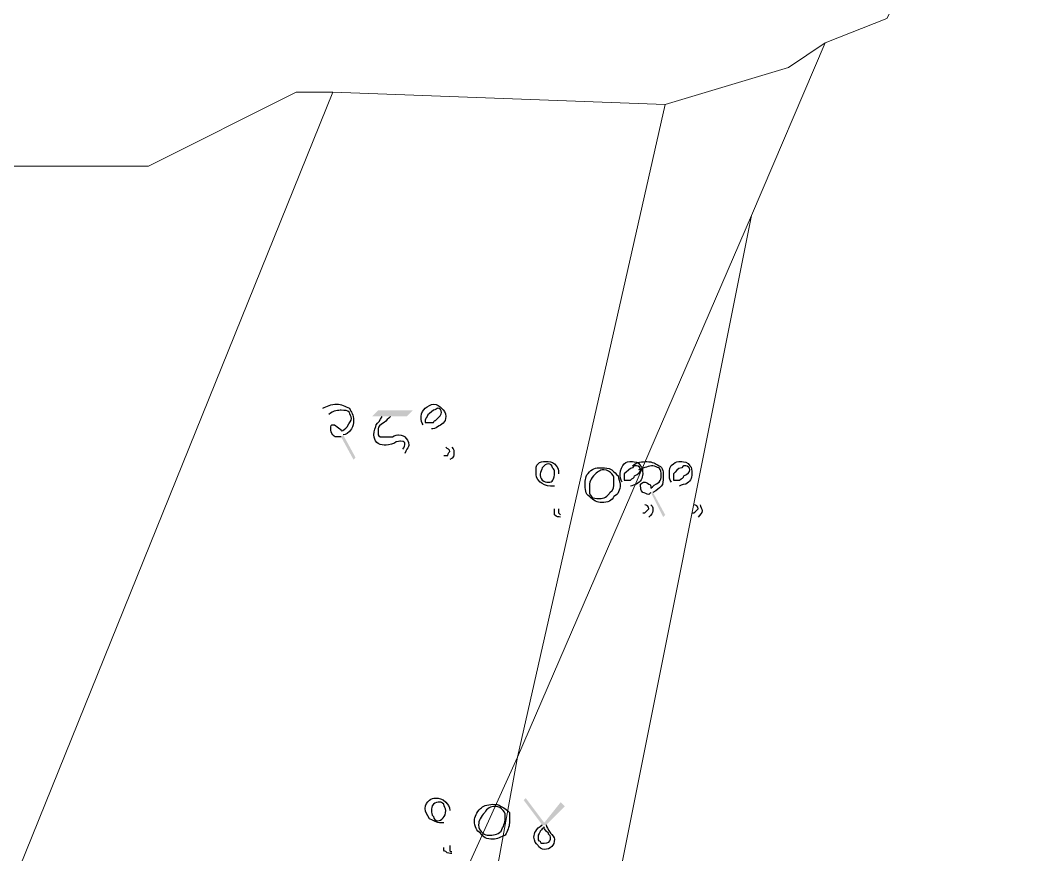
# Model space of a CAD drawing. Header units: inches. Extents: x -9985691 to 3643, y -3270716 to 4788.
# Drawn here: x -4982786.4 to -4982372.3, y -3260105.1 to -3259766.3 of the extents above; entities that cross this region are included whole.
import ezdxf

# ---------------------------------------------------------------- set-up
doc = ezdxf.new("R2010")
doc.units = ezdxf.units.IN
doc.header["$LTSCALE"] = 2
doc.header["$MEASUREMENT"] = 0
doc.layers.add('PDF_Geometry', color=7, linetype='CONTINUOUS')
doc.layers.add('PDF_Solid Fills', color=7, linetype='CONTINUOUS')

msp = doc.modelspace()

# ---------------------------------------------------------------- hatches: boundary and pattern name
at = {"layer": 'PDF_Solid Fills', "transparency": 33554559}
h = msp.add_hatch(color=256, dxfattribs=at)
h.paths.add_polyline_path([(-4982661.1, -3259926.31), (-4982663.6, -3259923.81)], flags=0)
h.paths.add_polyline_path([(-4982655.27, -3259934.65), (-4982650.27, -3259943.81), (-4982651.1, -3259944.65), (-4982656.1, -3259935.48)], flags=0)
h.paths.add_polyline_path([(-4982639.43, -3259927.15), (-4982643.6, -3259927.15), (-4982641.1, -3259924.65), (-4982626.93, -3259924.65), (-4982629.43, -3259927.15), (-4982636.1, -3259927.15)], flags=0)
h.paths.add_polyline_path([(-4982630.27, -3259942.15), (-4982631.1, -3259940.48)], flags=0)
h.paths.add_polyline_path([(-4982619.43, -3259932.15), (-4982611.1, -3259939.65)], flags=0)
h.paths.add_polyline_path([(-4982611.93, -3259944.65), (-4982614.43, -3259942.98)], flags=0)
h.paths.add_polyline_path([(-4982613.6, -3259939.65), (-4982622.77, -3259930.48)], flags=0)
h = msp.add_hatch(color=256, dxfattribs=at)
h.paths.add_polyline_path([(-4982661.1, -3259926.31), (-4982663.6, -3259923.81)], flags=0)
h.paths.add_polyline_path([(-4982655.27, -3259934.65), (-4982650.27, -3259943.81), (-4982651.1, -3259944.65), (-4982656.1, -3259935.48)], flags=0)
h.paths.add_polyline_path([(-4982639.43, -3259927.15), (-4982643.6, -3259927.15), (-4982641.1, -3259924.65), (-4982626.93, -3259924.65), (-4982629.43, -3259927.15), (-4982636.1, -3259927.15)], flags=0)
h.paths.add_polyline_path([(-4982630.27, -3259942.15), (-4982631.1, -3259940.48)], flags=0)
h.paths.add_polyline_path([(-4982619.43, -3259932.15), (-4982611.1, -3259939.65)], flags=0)
h.paths.add_polyline_path([(-4982611.93, -3259944.65), (-4982614.43, -3259942.98)], flags=0)
h.paths.add_polyline_path([(-4982613.6, -3259939.65), (-4982622.77, -3259930.48)], flags=0)
h = msp.add_hatch(color=256, dxfattribs=at)
h.paths.add_polyline_path([(-4982567.76, -3259950.48), (-4982567.76, -3259964.65)], flags=0)
h.paths.add_polyline_path([(-4982566.93, -3259967.15), (-4982566.93, -3259967.98)], flags=0)
h.paths.add_polyline_path([(-4982535.26, -3259948.82), (-4982537.76, -3259947.15)], flags=0)
h.paths.add_polyline_path([(-4982529.43, -3259957.98), (-4982524.43, -3259967.15), (-4982525.26, -3259967.98), (-4982530.26, -3259957.98)], flags=0)
h = msp.add_hatch(color=256, dxfattribs=at)
h.paths.add_polyline_path([(-4982567.76, -3259950.48), (-4982567.76, -3259964.65)], flags=0)
h.paths.add_polyline_path([(-4982566.93, -3259967.15), (-4982566.93, -3259967.98)], flags=0)
h.paths.add_polyline_path([(-4982535.26, -3259948.82), (-4982537.76, -3259947.15)], flags=0)
h.paths.add_polyline_path([(-4982529.43, -3259957.98), (-4982524.43, -3259967.15), (-4982525.26, -3259967.98), (-4982530.26, -3259957.98)], flags=0)
h = msp.add_hatch(color=256, dxfattribs=at)
h.paths.add_polyline_path([(-4982611.93, -3260087.15), (-4982611.93, -3260101.32)], flags=0)
h.paths.add_polyline_path([(-4982611.1, -3260103.82), (-4982611.1, -3260104.65)], flags=0)
h.paths.add_polyline_path([(-4982574.43, -3260092.98), (-4982581.93, -3260082.98), (-4982581.1, -3260082.15), (-4982573.6, -3260092.15), (-4982566.93, -3260083.82), (-4982565.26, -3260085.48), (-4982572.76, -3260092.98)], flags=0)
h = msp.add_hatch(color=256, dxfattribs=at)
h.paths.add_polyline_path([(-4982611.93, -3260087.15), (-4982611.93, -3260101.32)], flags=0)
h.paths.add_polyline_path([(-4982611.1, -3260103.82), (-4982611.1, -3260104.65)], flags=0)
h.paths.add_polyline_path([(-4982574.43, -3260092.98), (-4982581.93, -3260082.98), (-4982581.1, -3260082.15), (-4982573.6, -3260092.15), (-4982566.93, -3260083.82), (-4982565.26, -3260085.48), (-4982572.76, -3260092.98)], flags=0)

# ---------------------------------------------------------------- linework, layer by layer
at = {"layer": 'PDF_Geometry', "lineweight": 9}
msp.add_lwpolyline([(-4982434.43, -3259765.48), (-4982459.43, -3259775.48), (-4982474.43, -3259785.48), (-4982524.43, -3259800.48), (-4982659.43, -3259795.48), (-4982674.43, -3259795.48), (-4982734.43, -3259825.48), (-4982824.43, -3259825.48), (-4982909.43, -3259860.48), (-4983004.43, -3259885.48), (-4983229.43, -3259850.48), (-4983229.43, -3259845.48), (-4983339.43, -3259805.48), (-4983354.43, -3259780.48), (-4983474.43, -3259695.48)], dxfattribs=at)
msp.add_lwpolyline([(-4982434.43, -3259765.48), (-4982459.43, -3259775.48), (-4982474.43, -3259785.48), (-4982524.43, -3259800.48), (-4982659.43, -3259795.48), (-4982674.43, -3259795.48), (-4982734.43, -3259825.48), (-4982824.43, -3259825.48), (-4982909.43, -3259860.48), (-4983004.43, -3259885.48), (-4983229.43, -3259850.48), (-4983229.43, -3259845.48), (-4983339.43, -3259805.48), (-4983354.43, -3259780.48), (-4983474.43, -3259695.48)], dxfattribs=at)
for points in [[(-4981989.43, -3260090.48), (-4982254.43, -3260105.48), (-4982544.43, -3260120.48), (-4982489.43, -3259845.48), (-4982459.43, -3259775.48), (-4982434.43, -3259765.48), (-4982429.43, -3259755.48), (-4982034.43, -3259735.48)], [(-4981989.43, -3260090.48), (-4982254.43, -3260105.48), (-4982544.43, -3260120.48), (-4982489.43, -3259845.48), (-4982459.43, -3259775.48), (-4982434.43, -3259765.48), (-4982429.43, -3259755.48), (-4982034.43, -3259735.48)], [(-4981989.43, -3260090.48), (-4982254.43, -3260105.48), (-4982544.43, -3260120.48), (-4982489.43, -3259845.48), (-4982459.43, -3259775.48), (-4982434.43, -3259765.48), (-4982429.43, -3259755.48), (-4982034.43, -3259735.48)], [(-4981989.43, -3260090.48), (-4982254.43, -3260105.48), (-4982544.43, -3260120.48), (-4982489.43, -3259845.48), (-4982459.43, -3259775.48), (-4982434.43, -3259765.48), (-4982429.43, -3259755.48), (-4982034.43, -3259735.48)], [(-4982489.43, -3259845.48), (-4982584.43, -3260065.48), (-4982524.43, -3259800.48), (-4982474.43, -3259785.48), (-4982459.43, -3259775.48)], [(-4982489.43, -3259845.48), (-4982584.43, -3260065.48), (-4982524.43, -3259800.48), (-4982474.43, -3259785.48), (-4982459.43, -3259775.48)], [(-4982489.43, -3259845.48), (-4982584.43, -3260065.48), (-4982524.43, -3259800.48), (-4982474.43, -3259785.48), (-4982459.43, -3259775.48)], [(-4982489.43, -3259845.48), (-4982584.43, -3260065.48), (-4982524.43, -3259800.48), (-4982474.43, -3259785.48), (-4982459.43, -3259775.48)], [(-4982659.43, -3259795.48), (-4982829.43, -3260215.48), (-4982884.43, -3260235.48), (-4983054.43, -3260300.48), (-4983059.43, -3260300.48), (-4983544.43, -3260195.48), (-4983529.43, -3260170.48), (-4983374.43, -3259915.48), (-4983339.43, -3259805.48), (-4983229.43, -3259845.48), (-4983229.43, -3259850.48), (-4983004.43, -3259885.48), (-4982909.43, -3259860.48), (-4982824.43, -3259825.48), (-4982734.43, -3259825.48), (-4982674.43, -3259795.48)], [(-4982659.43, -3259795.48), (-4982829.43, -3260215.48), (-4982884.43, -3260235.48), (-4983054.43, -3260300.48), (-4983059.43, -3260300.48), (-4983544.43, -3260195.48), (-4983529.43, -3260170.48), (-4983374.43, -3259915.48), (-4983339.43, -3259805.48), (-4983229.43, -3259845.48), (-4983229.43, -3259850.48), (-4983004.43, -3259885.48), (-4982909.43, -3259860.48), (-4982824.43, -3259825.48), (-4982734.43, -3259825.48), (-4982674.43, -3259795.48)], [(-4982659.43, -3259795.48), (-4982829.43, -3260215.48), (-4982884.43, -3260235.48), (-4983054.43, -3260300.48), (-4983059.43, -3260300.48), (-4983544.43, -3260195.48), (-4983529.43, -3260170.48), (-4983374.43, -3259915.48), (-4983339.43, -3259805.48), (-4983229.43, -3259845.48), (-4983229.43, -3259850.48), (-4983004.43, -3259885.48), (-4982909.43, -3259860.48), (-4982824.43, -3259825.48), (-4982734.43, -3259825.48), (-4982674.43, -3259795.48)], [(-4982659.43, -3259795.48), (-4982829.43, -3260215.48), (-4982884.43, -3260235.48), (-4983054.43, -3260300.48), (-4983059.43, -3260300.48), (-4983544.43, -3260195.48), (-4983529.43, -3260170.48), (-4983374.43, -3259915.48), (-4983339.43, -3259805.48), (-4983229.43, -3259845.48), (-4983229.43, -3259850.48), (-4983004.43, -3259885.48), (-4982909.43, -3259860.48), (-4982824.43, -3259825.48), (-4982734.43, -3259825.48), (-4982674.43, -3259795.48)], [(-4982524.43, -3259800.48), (-4982584.43, -3260065.48), (-4982609.43, -3260120.48), (-4982629.43, -3260170.48), (-4982819.43, -3260210.48), (-4982829.43, -3260215.48), (-4982659.43, -3259795.48)], [(-4982524.43, -3259800.48), (-4982584.43, -3260065.48), (-4982609.43, -3260120.48), (-4982629.43, -3260170.48), (-4982819.43, -3260210.48), (-4982829.43, -3260215.48), (-4982659.43, -3259795.48)], [(-4982524.43, -3259800.48), (-4982584.43, -3260065.48), (-4982609.43, -3260120.48), (-4982629.43, -3260170.48), (-4982819.43, -3260210.48), (-4982829.43, -3260215.48), (-4982659.43, -3259795.48)], [(-4982524.43, -3259800.48), (-4982584.43, -3260065.48), (-4982609.43, -3260120.48), (-4982629.43, -3260170.48), (-4982819.43, -3260210.48), (-4982829.43, -3260215.48), (-4982659.43, -3259795.48)], [(-4982544.43, -3260120.48), (-4982594.43, -3260120.48), (-4982584.43, -3260065.48), (-4982489.43, -3259845.48)], [(-4982544.43, -3260120.48), (-4982594.43, -3260120.48), (-4982584.43, -3260065.48), (-4982489.43, -3259845.48)], [(-4982544.43, -3260120.48), (-4982594.43, -3260120.48), (-4982584.43, -3260065.48), (-4982489.43, -3259845.48)], [(-4982544.43, -3260120.48), (-4982594.43, -3260120.48), (-4982584.43, -3260065.48), (-4982489.43, -3259845.48)], [(-4982594.43, -3260120.48), (-4982609.43, -3260120.48), (-4982584.43, -3260065.48)], [(-4982594.43, -3260120.48), (-4982609.43, -3260120.48), (-4982584.43, -3260065.48)], [(-4982594.43, -3260120.48), (-4982609.43, -3260120.48), (-4982584.43, -3260065.48)], [(-4982594.43, -3260120.48), (-4982609.43, -3260120.48), (-4982584.43, -3260065.48)]]:
    msp.add_lwpolyline(points, close=True, dxfattribs=at)
at = {"layer": 'PDF_Geometry', "lineweight": 25}
for points in [[(-4982663.6, -3259923.81), (-4982661.93, -3259922.98), (-4982660.27, -3259922.15), (-4982657.77, -3259922.15)], [(-4982663.6, -3259923.81), (-4982661.93, -3259922.98), (-4982660.27, -3259922.15), (-4982657.77, -3259922.15)], [(-4982657.77, -3259922.15), (-4982656.1, -3259922.15), (-4982654.43, -3259922.98), (-4982652.77, -3259923.81)], [(-4982657.77, -3259922.15), (-4982656.1, -3259922.15), (-4982654.43, -3259922.98), (-4982652.77, -3259923.81)], [(-4982621.93, -3259923.81), (-4982621.1, -3259922.98), (-4982619.43, -3259922.15), (-4982618.6, -3259922.15)], [(-4982621.93, -3259923.81), (-4982621.1, -3259922.98), (-4982619.43, -3259922.15), (-4982618.6, -3259922.15)], [(-4982618.6, -3259922.15), (-4982616.93, -3259922.15), (-4982616.1, -3259922.98), (-4982615.27, -3259923.81)], [(-4982618.6, -3259922.15), (-4982616.93, -3259922.15), (-4982616.1, -3259922.98), (-4982615.27, -3259923.81)], [(-4982656.1, -3259924.65), (-4982656.93, -3259924.65), (-4982659.43, -3259924.65), (-4982661.1, -3259926.31)], [(-4982656.1, -3259924.65), (-4982656.93, -3259924.65), (-4982659.43, -3259924.65), (-4982661.1, -3259926.31)], [(-4982652.77, -3259925.48), (-4982653.6, -3259924.65), (-4982654.43, -3259924.65), (-4982656.1, -3259924.65)], [(-4982652.77, -3259925.48), (-4982653.6, -3259924.65), (-4982654.43, -3259924.65), (-4982656.1, -3259924.65)], [(-4982652.77, -3259923.81), (-4982651.93, -3259925.48), (-4982651.1, -3259926.31), (-4982651.1, -3259928.81)], [(-4982652.77, -3259923.81), (-4982651.93, -3259925.48), (-4982651.1, -3259926.31), (-4982651.1, -3259928.81)], [(-4982651.93, -3259927.98), (-4982651.93, -3259927.15), (-4982652.77, -3259926.31), (-4982652.77, -3259925.48)], [(-4982651.93, -3259927.98), (-4982651.93, -3259927.15), (-4982652.77, -3259926.31), (-4982652.77, -3259925.48)], [(-4982623.6, -3259927.15), (-4982623.6, -3259925.48), (-4982622.77, -3259924.65), (-4982621.93, -3259923.81)], [(-4982623.6, -3259927.15), (-4982623.6, -3259925.48), (-4982622.77, -3259924.65), (-4982621.93, -3259923.81)], [(-4982618.6, -3259924.65), (-4982619.43, -3259925.48), (-4982621.1, -3259926.31), (-4982621.1, -3259927.15)], [(-4982618.6, -3259924.65), (-4982619.43, -3259925.48), (-4982621.1, -3259926.31), (-4982621.1, -3259927.15)], [(-4982616.93, -3259923.81), (-4982616.93, -3259923.81), (-4982617.77, -3259924.65), (-4982618.6, -3259924.65)], [(-4982616.93, -3259923.81), (-4982616.93, -3259923.81), (-4982617.77, -3259924.65), (-4982618.6, -3259924.65)], [(-4982617.77, -3259928.81), (-4982616.1, -3259927.15), (-4982615.27, -3259926.31), (-4982615.27, -3259925.48)], [(-4982617.77, -3259928.81), (-4982616.1, -3259927.15), (-4982615.27, -3259926.31), (-4982615.27, -3259925.48)], [(-4982615.27, -3259925.48), (-4982615.27, -3259924.65), (-4982616.1, -3259923.81), (-4982616.93, -3259923.81)], [(-4982615.27, -3259925.48), (-4982615.27, -3259924.65), (-4982616.1, -3259923.81), (-4982616.93, -3259923.81)], [(-4982615.27, -3259923.81), (-4982614.43, -3259924.65), (-4982613.6, -3259925.48), (-4982613.6, -3259927.15)], [(-4982615.27, -3259923.81), (-4982614.43, -3259924.65), (-4982613.6, -3259925.48), (-4982613.6, -3259927.15)], [(-4982660.27, -3259931.31), (-4982660.27, -3259930.48), (-4982659.43, -3259930.48), (-4982659.43, -3259930.48)], [(-4982660.27, -3259931.31), (-4982660.27, -3259930.48), (-4982659.43, -3259930.48), (-4982659.43, -3259930.48)], [(-4982659.43, -3259930.48), (-4982658.6, -3259930.48), (-4982657.77, -3259931.31), (-4982657.77, -3259931.31)], [(-4982659.43, -3259930.48), (-4982658.6, -3259930.48), (-4982657.77, -3259931.31), (-4982657.77, -3259931.31)], [(-4982653.6, -3259931.31), (-4982652.77, -3259929.65), (-4982651.93, -3259928.81), (-4982651.93, -3259927.98)], [(-4982653.6, -3259931.31), (-4982652.77, -3259929.65), (-4982651.93, -3259928.81), (-4982651.93, -3259927.98)], [(-4982651.1, -3259928.81), (-4982651.1, -3259929.65), (-4982651.1, -3259931.31), (-4982651.93, -3259932.15)], [(-4982651.1, -3259928.81), (-4982651.1, -3259929.65), (-4982651.1, -3259931.31), (-4982651.93, -3259932.15)], [(-4982642.77, -3259934.65), (-4982642.77, -3259932.98), (-4982641.93, -3259931.31), (-4982641.93, -3259930.48)], [(-4982642.77, -3259934.65), (-4982642.77, -3259932.98), (-4982641.93, -3259931.31), (-4982641.93, -3259930.48)], [(-4982641.93, -3259930.48), (-4982641.1, -3259929.65), (-4982640.27, -3259928.81), (-4982639.43, -3259927.15)], [(-4982641.93, -3259930.48), (-4982641.1, -3259929.65), (-4982640.27, -3259928.81), (-4982639.43, -3259927.15)], [(-4982638.6, -3259929.65), (-4982640.27, -3259930.48), (-4982641.1, -3259931.31), (-4982641.1, -3259932.15)], [(-4982638.6, -3259929.65), (-4982640.27, -3259930.48), (-4982641.1, -3259931.31), (-4982641.1, -3259932.15)], [(-4982636.1, -3259927.15), (-4982636.93, -3259927.98), (-4982637.77, -3259928.81), (-4982638.6, -3259929.65)], [(-4982636.1, -3259927.15), (-4982636.93, -3259927.98), (-4982637.77, -3259928.81), (-4982638.6, -3259929.65)], [(-4982622.77, -3259930.48), (-4982623.6, -3259929.65), (-4982623.6, -3259928.81), (-4982623.6, -3259927.15)], [(-4982622.77, -3259930.48), (-4982623.6, -3259929.65), (-4982623.6, -3259928.81), (-4982623.6, -3259927.15)], [(-4982621.1, -3259927.15), (-4982621.93, -3259927.98), (-4982621.93, -3259928.81), (-4982621.93, -3259928.81)], [(-4982621.1, -3259927.15), (-4982621.93, -3259927.98), (-4982621.93, -3259928.81), (-4982621.93, -3259928.81)], [(-4982621.93, -3259928.81), (-4982621.93, -3259928.81), (-4982621.93, -3259929.65), (-4982621.93, -3259929.65)], [(-4982621.93, -3259928.81), (-4982621.93, -3259928.81), (-4982621.93, -3259929.65), (-4982621.93, -3259929.65)], [(-4982621.93, -3259929.65), (-4982621.93, -3259929.65), (-4982621.1, -3259929.65), (-4982621.1, -3259929.65)], [(-4982621.93, -3259929.65), (-4982621.93, -3259929.65), (-4982621.1, -3259929.65), (-4982621.1, -3259929.65)], [(-4982621.1, -3259929.65), (-4982620.27, -3259929.65), (-4982619.43, -3259929.65), (-4982618.6, -3259929.65)], [(-4982621.1, -3259929.65), (-4982620.27, -3259929.65), (-4982619.43, -3259929.65), (-4982618.6, -3259929.65)], [(-4982618.6, -3259929.65), (-4982618.6, -3259928.81), (-4982617.77, -3259928.81), (-4982617.77, -3259928.81)], [(-4982618.6, -3259929.65), (-4982618.6, -3259928.81), (-4982617.77, -3259928.81), (-4982617.77, -3259928.81)], [(-4982613.6, -3259927.15), (-4982613.6, -3259929.65), (-4982615.27, -3259930.48), (-4982616.93, -3259931.31)], [(-4982613.6, -3259927.15), (-4982613.6, -3259929.65), (-4982615.27, -3259930.48), (-4982616.93, -3259931.31)], [(-4982660.27, -3259932.15), (-4982660.27, -3259932.15), (-4982660.27, -3259931.31), (-4982660.27, -3259931.31)], [(-4982660.27, -3259932.15), (-4982660.27, -3259932.15), (-4982660.27, -3259931.31), (-4982660.27, -3259931.31)], [(-4982659.43, -3259934.65), (-4982660.27, -3259933.81), (-4982660.27, -3259932.98), (-4982660.27, -3259932.15)], [(-4982659.43, -3259934.65), (-4982660.27, -3259933.81), (-4982660.27, -3259932.98), (-4982660.27, -3259932.15)], [(-4982656.93, -3259935.48), (-4982658.6, -3259935.48), (-4982658.6, -3259935.48), (-4982659.43, -3259934.65)], [(-4982656.93, -3259935.48), (-4982658.6, -3259935.48), (-4982658.6, -3259935.48), (-4982659.43, -3259934.65)], [(-4982657.77, -3259931.31), (-4982656.93, -3259932.15), (-4982656.1, -3259932.15), (-4982656.1, -3259932.98)], [(-4982657.77, -3259931.31), (-4982656.93, -3259932.15), (-4982656.1, -3259932.15), (-4982656.1, -3259932.98)], [(-4982656.1, -3259932.98), (-4982655.27, -3259932.98), (-4982654.43, -3259932.15), (-4982653.6, -3259931.31)], [(-4982656.1, -3259932.98), (-4982655.27, -3259932.98), (-4982654.43, -3259932.15), (-4982653.6, -3259931.31)], [(-4982651.93, -3259932.15), (-4982652.77, -3259933.81), (-4982654.43, -3259934.65), (-4982655.27, -3259934.65)], [(-4982651.93, -3259932.15), (-4982652.77, -3259933.81), (-4982654.43, -3259934.65), (-4982655.27, -3259934.65)], [(-4982638.6, -3259938.81), (-4982641.1, -3259938.81), (-4982642.77, -3259937.15), (-4982642.77, -3259934.65)], [(-4982638.6, -3259938.81), (-4982641.1, -3259938.81), (-4982642.77, -3259937.15), (-4982642.77, -3259934.65)], [(-4982641.1, -3259932.15), (-4982641.1, -3259932.15), (-4982641.1, -3259932.98), (-4982641.1, -3259932.98)], [(-4982641.1, -3259932.15), (-4982641.1, -3259932.15), (-4982641.1, -3259932.98), (-4982641.1, -3259932.98)], [(-4982641.1, -3259932.98), (-4982641.1, -3259934.65), (-4982641.1, -3259934.65), (-4982640.27, -3259935.48)], [(-4982641.1, -3259932.98), (-4982641.1, -3259934.65), (-4982641.1, -3259934.65), (-4982640.27, -3259935.48)], [(-4982635.27, -3259935.48), (-4982634.43, -3259934.65), (-4982632.77, -3259934.65), (-4982632.77, -3259934.65)], [(-4982635.27, -3259935.48), (-4982634.43, -3259934.65), (-4982632.77, -3259934.65), (-4982632.77, -3259934.65)], [(-4982632.77, -3259934.65), (-4982631.1, -3259934.65), (-4982630.27, -3259935.48), (-4982630.27, -3259935.48)], [(-4982632.77, -3259934.65), (-4982631.1, -3259934.65), (-4982630.27, -3259935.48), (-4982630.27, -3259935.48)], [(-4982616.93, -3259931.31), (-4982617.77, -3259932.15), (-4982618.6, -3259932.15), (-4982619.43, -3259932.15)], [(-4982616.93, -3259931.31), (-4982617.77, -3259932.15), (-4982618.6, -3259932.15), (-4982619.43, -3259932.15)], [(-4982656.1, -3259935.48), (-4982656.93, -3259935.48), (-4982656.93, -3259935.48), (-4982656.93, -3259935.48)], [(-4982656.1, -3259935.48), (-4982656.93, -3259935.48), (-4982656.93, -3259935.48), (-4982656.93, -3259935.48)], [(-4982640.27, -3259935.48), (-4982639.43, -3259935.48), (-4982638.6, -3259935.48), (-4982637.77, -3259935.48)], [(-4982640.27, -3259935.48), (-4982639.43, -3259935.48), (-4982638.6, -3259935.48), (-4982637.77, -3259935.48)], [(-4982634.43, -3259937.98), (-4982636.1, -3259938.81), (-4982637.77, -3259938.81), (-4982638.6, -3259938.81)], [(-4982634.43, -3259937.98), (-4982636.1, -3259938.81), (-4982637.77, -3259938.81), (-4982638.6, -3259938.81)], [(-4982637.77, -3259935.48), (-4982637.77, -3259935.48), (-4982636.1, -3259935.48), (-4982635.27, -3259935.48)], [(-4982637.77, -3259935.48), (-4982637.77, -3259935.48), (-4982636.1, -3259935.48), (-4982635.27, -3259935.48)], [(-4982631.93, -3259937.15), (-4982631.93, -3259937.15), (-4982633.6, -3259937.15), (-4982634.43, -3259937.98)], [(-4982631.93, -3259937.15), (-4982631.93, -3259937.15), (-4982633.6, -3259937.15), (-4982634.43, -3259937.98)], [(-4982630.27, -3259937.98), (-4982630.27, -3259937.98), (-4982630.27, -3259937.15), (-4982631.93, -3259937.15)], [(-4982630.27, -3259937.98), (-4982630.27, -3259937.98), (-4982630.27, -3259937.15), (-4982631.93, -3259937.15)], [(-4982631.1, -3259940.48), (-4982630.27, -3259939.65), (-4982630.27, -3259938.81), (-4982630.27, -3259937.98)], [(-4982631.1, -3259940.48), (-4982630.27, -3259939.65), (-4982630.27, -3259938.81), (-4982630.27, -3259937.98)], [(-4982630.27, -3259935.48), (-4982629.43, -3259936.31), (-4982628.6, -3259937.15), (-4982628.6, -3259938.81)], [(-4982630.27, -3259935.48), (-4982629.43, -3259936.31), (-4982628.6, -3259937.15), (-4982628.6, -3259938.81)], [(-4982628.6, -3259938.81), (-4982628.6, -3259938.81), (-4982628.6, -3259939.65), (-4982629.43, -3259940.48)], [(-4982628.6, -3259938.81), (-4982628.6, -3259938.81), (-4982628.6, -3259939.65), (-4982629.43, -3259940.48)], [(-4982629.43, -3259940.48), (-4982629.43, -3259940.48), (-4982629.43, -3259940.48), (-4982630.27, -3259942.15)], [(-4982629.43, -3259940.48), (-4982629.43, -3259940.48), (-4982629.43, -3259940.48), (-4982630.27, -3259942.15)], [(-4982614.43, -3259942.98), (-4982613.6, -3259942.98), (-4982613.6, -3259942.98), (-4982612.77, -3259942.98)], [(-4982614.43, -3259942.98), (-4982613.6, -3259942.98), (-4982613.6, -3259942.98), (-4982612.77, -3259942.98)], [(-4982611.93, -3259941.31), (-4982611.93, -3259940.48), (-4982612.77, -3259940.48), (-4982613.6, -3259939.65)], [(-4982611.93, -3259941.31), (-4982611.93, -3259940.48), (-4982612.77, -3259940.48), (-4982613.6, -3259939.65)], [(-4982612.77, -3259942.98), (-4982612.77, -3259942.15), (-4982611.93, -3259941.31), (-4982611.93, -3259941.31)], [(-4982612.77, -3259942.98), (-4982612.77, -3259942.15), (-4982611.93, -3259941.31), (-4982611.93, -3259941.31)], [(-4982610.27, -3259942.15), (-4982610.27, -3259942.98), (-4982610.27, -3259943.81), (-4982611.93, -3259944.65)], [(-4982610.27, -3259942.15), (-4982610.27, -3259942.98), (-4982610.27, -3259943.81), (-4982611.93, -3259944.65)], [(-4982611.1, -3259939.65), (-4982610.27, -3259940.48), (-4982610.27, -3259941.31), (-4982610.27, -3259942.15)], [(-4982611.1, -3259939.65), (-4982610.27, -3259940.48), (-4982610.27, -3259941.31), (-4982610.27, -3259942.15)], [(-4982576.93, -3259949.65), (-4982576.93, -3259947.98), (-4982576.93, -3259947.15), (-4982576.1, -3259946.32)], [(-4982576.93, -3259949.65), (-4982576.93, -3259947.98), (-4982576.93, -3259947.15), (-4982576.1, -3259946.32)], [(-4982576.1, -3259946.32), (-4982575.26, -3259945.48), (-4982574.43, -3259945.48), (-4982572.76, -3259945.48)], [(-4982576.1, -3259946.32), (-4982575.26, -3259945.48), (-4982574.43, -3259945.48), (-4982572.76, -3259945.48)], [(-4982571.93, -3259946.32), (-4982572.76, -3259946.32), (-4982573.6, -3259947.15), (-4982574.43, -3259947.98)], [(-4982571.93, -3259946.32), (-4982572.76, -3259946.32), (-4982573.6, -3259947.15), (-4982574.43, -3259947.98)], [(-4982572.76, -3259945.48), (-4982571.93, -3259945.48), (-4982570.26, -3259945.48), (-4982569.43, -3259946.32)], [(-4982572.76, -3259945.48), (-4982571.93, -3259945.48), (-4982570.26, -3259945.48), (-4982569.43, -3259946.32)], [(-4982570.26, -3259947.98), (-4982570.26, -3259947.15), (-4982571.1, -3259946.32), (-4982571.93, -3259946.32)], [(-4982570.26, -3259947.98), (-4982570.26, -3259947.15), (-4982571.1, -3259946.32), (-4982571.93, -3259946.32)], [(-4982569.43, -3259946.32), (-4982567.76, -3259947.98), (-4982567.76, -3259948.82), (-4982567.76, -3259950.48)], [(-4982569.43, -3259946.32), (-4982567.76, -3259947.98), (-4982567.76, -3259948.82), (-4982567.76, -3259950.48)], [(-4982542.76, -3259950.48), (-4982542.76, -3259948.82), (-4982541.93, -3259947.15), (-4982541.1, -3259946.32)], [(-4982542.76, -3259950.48), (-4982542.76, -3259948.82), (-4982541.93, -3259947.15), (-4982541.1, -3259946.32)], [(-4982541.1, -3259946.32), (-4982540.26, -3259945.48), (-4982539.43, -3259945.48), (-4982537.76, -3259945.48)], [(-4982541.1, -3259946.32), (-4982540.26, -3259945.48), (-4982539.43, -3259945.48), (-4982537.76, -3259945.48)], [(-4982537.76, -3259947.15), (-4982536.1, -3259945.48), (-4982533.6, -3259945.48), (-4982531.93, -3259945.48)], [(-4982537.76, -3259945.48), (-4982536.93, -3259945.48), (-4982535.26, -3259945.48), (-4982534.43, -3259947.15)], [(-4982537.76, -3259947.15), (-4982536.1, -3259945.48), (-4982533.6, -3259945.48), (-4982531.93, -3259945.48)], [(-4982537.76, -3259945.48), (-4982536.93, -3259945.48), (-4982535.26, -3259945.48), (-4982534.43, -3259947.15)], [(-4982531.93, -3259945.48), (-4982529.43, -3259945.48), (-4982528.6, -3259946.32), (-4982526.93, -3259947.15)], [(-4982531.93, -3259945.48), (-4982529.43, -3259945.48), (-4982528.6, -3259946.32), (-4982526.93, -3259947.15)], [(-4982522.76, -3259950.48), (-4982522.76, -3259948.82), (-4982522.76, -3259947.15), (-4982521.1, -3259946.32)], [(-4982522.76, -3259950.48), (-4982522.76, -3259948.82), (-4982522.76, -3259947.15), (-4982521.1, -3259946.32)], [(-4982521.1, -3259946.32), (-4982520.26, -3259945.48), (-4982519.43, -3259945.48), (-4982517.76, -3259945.48)], [(-4982521.1, -3259946.32), (-4982520.26, -3259945.48), (-4982519.43, -3259945.48), (-4982517.76, -3259945.48)], [(-4982517.76, -3259945.48), (-4982516.93, -3259945.48), (-4982515.26, -3259945.48), (-4982514.43, -3259947.15)], [(-4982517.76, -3259945.48), (-4982516.93, -3259945.48), (-4982515.26, -3259945.48), (-4982514.43, -3259947.15)], [(-4982575.26, -3259953.82), (-4982576.93, -3259952.15), (-4982576.93, -3259951.32), (-4982576.93, -3259949.65)], [(-4982575.26, -3259953.82), (-4982576.93, -3259952.15), (-4982576.93, -3259951.32), (-4982576.93, -3259949.65)], [(-4982574.43, -3259947.98), (-4982574.43, -3259948.82), (-4982575.26, -3259949.65), (-4982575.26, -3259950.48)], [(-4982574.43, -3259947.98), (-4982574.43, -3259948.82), (-4982575.26, -3259949.65), (-4982575.26, -3259950.48)], [(-4982575.26, -3259950.48), (-4982575.26, -3259951.32), (-4982575.26, -3259952.15), (-4982574.43, -3259952.98)], [(-4982575.26, -3259950.48), (-4982575.26, -3259951.32), (-4982575.26, -3259952.15), (-4982574.43, -3259952.98)], [(-4982571.93, -3259953.82), (-4982570.26, -3259953.82), (-4982569.43, -3259952.98), (-4982569.43, -3259949.65)], [(-4982571.93, -3259953.82), (-4982570.26, -3259953.82), (-4982569.43, -3259952.98), (-4982569.43, -3259949.65)], [(-4982569.43, -3259949.65), (-4982569.43, -3259948.82), (-4982569.43, -3259948.82), (-4982570.26, -3259947.98)], [(-4982569.43, -3259949.65), (-4982569.43, -3259948.82), (-4982569.43, -3259948.82), (-4982570.26, -3259947.98)], [(-4982556.93, -3259954.65), (-4982556.93, -3259952.98), (-4982556.93, -3259951.32), (-4982555.26, -3259949.65)], [(-4982556.93, -3259954.65), (-4982556.93, -3259952.98), (-4982556.93, -3259951.32), (-4982555.26, -3259949.65)], [(-4982555.26, -3259949.65), (-4982553.6, -3259947.98), (-4982551.93, -3259947.98), (-4982550.26, -3259947.98)], [(-4982555.26, -3259949.65), (-4982553.6, -3259947.98), (-4982551.93, -3259947.98), (-4982550.26, -3259947.98)], [(-4982549.43, -3259948.82), (-4982551.1, -3259948.82), (-4982551.93, -3259949.65), (-4982553.6, -3259951.32)], [(-4982549.43, -3259948.82), (-4982551.1, -3259948.82), (-4982551.93, -3259949.65), (-4982553.6, -3259951.32)], [(-4982550.26, -3259947.98), (-4982548.6, -3259947.98), (-4982547.76, -3259947.98), (-4982546.1, -3259948.82)], [(-4982550.26, -3259947.98), (-4982548.6, -3259947.98), (-4982547.76, -3259947.98), (-4982546.1, -3259948.82)], [(-4982546.1, -3259950.48), (-4982546.93, -3259949.65), (-4982547.76, -3259948.82), (-4982549.43, -3259948.82)], [(-4982546.1, -3259950.48), (-4982546.93, -3259949.65), (-4982547.76, -3259948.82), (-4982549.43, -3259948.82)], [(-4982546.1, -3259948.82), (-4982545.26, -3259949.65), (-4982544.43, -3259950.48), (-4982543.6, -3259951.32)], [(-4982546.1, -3259948.82), (-4982545.26, -3259949.65), (-4982544.43, -3259950.48), (-4982543.6, -3259951.32)], [(-4982545.26, -3259953.82), (-4982545.26, -3259952.15), (-4982545.26, -3259951.32), (-4982546.1, -3259950.48)], [(-4982545.26, -3259953.82), (-4982545.26, -3259952.15), (-4982545.26, -3259951.32), (-4982546.1, -3259950.48)], [(-4982541.93, -3259953.82), (-4982542.76, -3259952.98), (-4982542.76, -3259951.32), (-4982542.76, -3259950.48)], [(-4982541.93, -3259953.82), (-4982542.76, -3259952.98), (-4982542.76, -3259951.32), (-4982542.76, -3259950.48)], [(-4982537.76, -3259947.98), (-4982538.6, -3259947.98), (-4982540.26, -3259949.65), (-4982541.1, -3259950.48)], [(-4982537.76, -3259947.98), (-4982538.6, -3259947.98), (-4982540.26, -3259949.65), (-4982541.1, -3259950.48)], [(-4982541.1, -3259950.48), (-4982541.1, -3259951.32), (-4982541.1, -3259951.32), (-4982541.1, -3259952.15)], [(-4982541.1, -3259950.48), (-4982541.1, -3259951.32), (-4982541.1, -3259951.32), (-4982541.1, -3259952.15)], [(-4982536.1, -3259947.15), (-4982536.93, -3259947.15), (-4982536.93, -3259947.15), (-4982537.76, -3259947.98)], [(-4982536.1, -3259947.15), (-4982536.93, -3259947.15), (-4982536.93, -3259947.15), (-4982537.76, -3259947.98)], [(-4982536.93, -3259951.32), (-4982535.26, -3259950.48), (-4982534.43, -3259949.65), (-4982534.43, -3259948.82)], [(-4982536.93, -3259951.32), (-4982535.26, -3259950.48), (-4982534.43, -3259949.65), (-4982534.43, -3259948.82)], [(-4982534.43, -3259948.82), (-4982534.43, -3259947.98), (-4982535.26, -3259947.15), (-4982536.1, -3259947.15)], [(-4982534.43, -3259948.82), (-4982534.43, -3259947.98), (-4982535.26, -3259947.15), (-4982536.1, -3259947.15)], [(-4982533.6, -3259950.48), (-4982533.6, -3259952.15), (-4982534.43, -3259953.82), (-4982536.1, -3259954.65)], [(-4982533.6, -3259950.48), (-4982533.6, -3259952.15), (-4982534.43, -3259953.82), (-4982536.1, -3259954.65)], [(-4982529.43, -3259947.15), (-4982531.1, -3259947.15), (-4982532.76, -3259947.98), (-4982535.26, -3259948.82)], [(-4982529.43, -3259947.15), (-4982531.1, -3259947.15), (-4982532.76, -3259947.98), (-4982535.26, -3259948.82)], [(-4982534.43, -3259947.15), (-4982533.6, -3259947.98), (-4982533.6, -3259948.82), (-4982533.6, -3259950.48)], [(-4982534.43, -3259947.15), (-4982533.6, -3259947.98), (-4982533.6, -3259948.82), (-4982533.6, -3259950.48)], [(-4982526.93, -3259947.98), (-4982527.76, -3259947.98), (-4982528.6, -3259947.15), (-4982529.43, -3259947.15)], [(-4982526.93, -3259947.98), (-4982527.76, -3259947.98), (-4982528.6, -3259947.15), (-4982529.43, -3259947.15)], [(-4982526.93, -3259947.15), (-4982525.26, -3259947.98), (-4982525.26, -3259949.65), (-4982525.26, -3259952.15)], [(-4982526.93, -3259947.15), (-4982525.26, -3259947.98), (-4982525.26, -3259949.65), (-4982525.26, -3259952.15)], [(-4982526.1, -3259951.32), (-4982526.1, -3259949.65), (-4982526.1, -3259948.82), (-4982526.93, -3259947.98)], [(-4982526.1, -3259951.32), (-4982526.1, -3259949.65), (-4982526.1, -3259948.82), (-4982526.93, -3259947.98)], [(-4982521.93, -3259953.82), (-4982522.76, -3259952.98), (-4982522.76, -3259951.32), (-4982522.76, -3259950.48)], [(-4982521.93, -3259953.82), (-4982522.76, -3259952.98), (-4982522.76, -3259951.32), (-4982522.76, -3259950.48)], [(-4982517.76, -3259947.98), (-4982519.43, -3259947.98), (-4982520.26, -3259949.65), (-4982521.1, -3259950.48)], [(-4982517.76, -3259947.98), (-4982519.43, -3259947.98), (-4982520.26, -3259949.65), (-4982521.1, -3259950.48)], [(-4982521.1, -3259950.48), (-4982521.1, -3259951.32), (-4982521.1, -3259951.32), (-4982521.1, -3259952.15)], [(-4982521.1, -3259950.48), (-4982521.1, -3259951.32), (-4982521.1, -3259951.32), (-4982521.1, -3259952.15)], [(-4982516.1, -3259947.15), (-4982516.93, -3259947.15), (-4982516.93, -3259947.15), (-4982517.76, -3259947.98)], [(-4982516.1, -3259947.15), (-4982516.93, -3259947.15), (-4982516.93, -3259947.15), (-4982517.76, -3259947.98)], [(-4982516.93, -3259951.32), (-4982515.26, -3259950.48), (-4982514.43, -3259949.65), (-4982514.43, -3259948.82)], [(-4982516.93, -3259951.32), (-4982515.26, -3259950.48), (-4982514.43, -3259949.65), (-4982514.43, -3259948.82)], [(-4982514.43, -3259948.82), (-4982514.43, -3259947.98), (-4982515.26, -3259947.15), (-4982516.1, -3259947.15)], [(-4982514.43, -3259948.82), (-4982514.43, -3259947.98), (-4982515.26, -3259947.15), (-4982516.1, -3259947.15)], [(-4982513.6, -3259950.48), (-4982513.6, -3259952.15), (-4982514.43, -3259953.82), (-4982516.1, -3259954.65)], [(-4982513.6, -3259950.48), (-4982513.6, -3259952.15), (-4982514.43, -3259953.82), (-4982516.1, -3259954.65)], [(-4982514.43, -3259947.15), (-4982513.6, -3259947.98), (-4982513.6, -3259948.82), (-4982513.6, -3259950.48)], [(-4982514.43, -3259947.15), (-4982513.6, -3259947.98), (-4982513.6, -3259948.82), (-4982513.6, -3259950.48)], [(-4982571.1, -3259955.48), (-4982572.76, -3259955.48), (-4982574.43, -3259954.65), (-4982575.26, -3259953.82)], [(-4982571.1, -3259955.48), (-4982572.76, -3259955.48), (-4982574.43, -3259954.65), (-4982575.26, -3259953.82)], [(-4982574.43, -3259952.98), (-4982573.6, -3259953.82), (-4982572.76, -3259953.82), (-4982571.93, -3259953.82)], [(-4982574.43, -3259952.98), (-4982573.6, -3259953.82), (-4982572.76, -3259953.82), (-4982571.93, -3259953.82)], [(-4982555.26, -3259959.65), (-4982556.93, -3259958.82), (-4982556.93, -3259956.32), (-4982556.93, -3259954.65)], [(-4982555.26, -3259959.65), (-4982556.93, -3259958.82), (-4982556.93, -3259956.32), (-4982556.93, -3259954.65)], [(-4982553.6, -3259951.32), (-4982555.26, -3259952.98), (-4982555.26, -3259954.65), (-4982555.26, -3259956.32)], [(-4982553.6, -3259951.32), (-4982555.26, -3259952.98), (-4982555.26, -3259954.65), (-4982555.26, -3259956.32)], [(-4982546.93, -3259957.98), (-4982545.26, -3259957.15), (-4982545.26, -3259955.48), (-4982545.26, -3259953.82)], [(-4982546.93, -3259957.98), (-4982545.26, -3259957.15), (-4982545.26, -3259955.48), (-4982545.26, -3259953.82)], [(-4982542.76, -3259954.65), (-4982542.76, -3259957.15), (-4982543.6, -3259958.82), (-4982545.26, -3259959.65)], [(-4982542.76, -3259954.65), (-4982542.76, -3259957.15), (-4982543.6, -3259958.82), (-4982545.26, -3259959.65)], [(-4982543.6, -3259951.32), (-4982543.6, -3259952.15), (-4982542.76, -3259953.82), (-4982542.76, -3259954.65)], [(-4982543.6, -3259951.32), (-4982543.6, -3259952.15), (-4982542.76, -3259953.82), (-4982542.76, -3259954.65)], [(-4982541.1, -3259952.15), (-4982541.1, -3259952.15), (-4982541.1, -3259952.15), (-4982541.1, -3259952.98)], [(-4982541.1, -3259952.15), (-4982541.1, -3259952.15), (-4982541.1, -3259952.15), (-4982541.1, -3259952.98)], [(-4982541.1, -3259952.98), (-4982541.1, -3259952.98), (-4982540.26, -3259952.98), (-4982540.26, -3259952.98)], [(-4982541.1, -3259952.98), (-4982541.1, -3259952.98), (-4982540.26, -3259952.98), (-4982540.26, -3259952.98)], [(-4982540.26, -3259952.98), (-4982539.43, -3259952.98), (-4982538.6, -3259952.98), (-4982538.6, -3259952.98)], [(-4982540.26, -3259952.98), (-4982539.43, -3259952.98), (-4982538.6, -3259952.98), (-4982538.6, -3259952.98)], [(-4982538.6, -3259952.98), (-4982537.76, -3259952.15), (-4982536.93, -3259952.15), (-4982536.93, -3259951.32)], [(-4982538.6, -3259952.98), (-4982537.76, -3259952.15), (-4982536.93, -3259952.15), (-4982536.93, -3259951.32)], [(-4982536.1, -3259954.65), (-4982536.93, -3259954.65), (-4982537.76, -3259955.48), (-4982538.6, -3259955.48)], [(-4982536.1, -3259954.65), (-4982536.93, -3259954.65), (-4982537.76, -3259955.48), (-4982538.6, -3259955.48)], [(-4982534.43, -3259954.65), (-4982533.6, -3259953.82), (-4982533.6, -3259953.82), (-4982532.76, -3259953.82)], [(-4982534.43, -3259954.65), (-4982533.6, -3259953.82), (-4982533.6, -3259953.82), (-4982532.76, -3259953.82)], [(-4982534.43, -3259955.48), (-4982534.43, -3259954.65), (-4982534.43, -3259954.65), (-4982534.43, -3259954.65)], [(-4982534.43, -3259955.48), (-4982534.43, -3259954.65), (-4982534.43, -3259954.65), (-4982534.43, -3259954.65)], [(-4982532.76, -3259953.82), (-4982532.76, -3259953.82), (-4982531.93, -3259953.82), (-4982531.1, -3259954.65)], [(-4982532.76, -3259953.82), (-4982532.76, -3259953.82), (-4982531.93, -3259953.82), (-4982531.1, -3259954.65)], [(-4982531.1, -3259954.65), (-4982530.26, -3259954.65), (-4982530.26, -3259955.48), (-4982530.26, -3259956.32)], [(-4982531.1, -3259954.65), (-4982530.26, -3259954.65), (-4982530.26, -3259955.48), (-4982530.26, -3259956.32)], [(-4982530.26, -3259956.32), (-4982529.43, -3259955.48), (-4982528.6, -3259954.65), (-4982526.93, -3259953.82)], [(-4982530.26, -3259956.32), (-4982529.43, -3259955.48), (-4982528.6, -3259954.65), (-4982526.93, -3259953.82)], [(-4982526.93, -3259953.82), (-4982526.1, -3259952.98), (-4982526.1, -3259952.15), (-4982526.1, -3259951.32)], [(-4982526.93, -3259953.82), (-4982526.1, -3259952.98), (-4982526.1, -3259952.15), (-4982526.1, -3259951.32)], [(-4982525.26, -3259952.15), (-4982525.26, -3259952.98), (-4982525.26, -3259954.65), (-4982526.1, -3259955.48)], [(-4982525.26, -3259952.15), (-4982525.26, -3259952.98), (-4982525.26, -3259954.65), (-4982526.1, -3259955.48)], [(-4982521.1, -3259952.15), (-4982521.1, -3259952.15), (-4982521.1, -3259952.15), (-4982521.1, -3259952.98)], [(-4982521.1, -3259952.15), (-4982521.1, -3259952.15), (-4982521.1, -3259952.15), (-4982521.1, -3259952.98)], [(-4982521.1, -3259952.98), (-4982521.1, -3259952.98), (-4982520.26, -3259952.98), (-4982520.26, -3259952.98)], [(-4982521.1, -3259952.98), (-4982521.1, -3259952.98), (-4982520.26, -3259952.98), (-4982520.26, -3259952.98)], [(-4982520.26, -3259952.98), (-4982519.43, -3259952.98), (-4982518.6, -3259952.98), (-4982518.6, -3259952.98)], [(-4982520.26, -3259952.98), (-4982519.43, -3259952.98), (-4982518.6, -3259952.98), (-4982518.6, -3259952.98)], [(-4982518.6, -3259952.98), (-4982517.76, -3259952.15), (-4982516.93, -3259952.15), (-4982516.93, -3259951.32)], [(-4982518.6, -3259952.98), (-4982517.76, -3259952.15), (-4982516.93, -3259952.15), (-4982516.93, -3259951.32)], [(-4982516.1, -3259954.65), (-4982517.76, -3259954.65), (-4982518.6, -3259955.48), (-4982518.6, -3259955.48)], [(-4982516.1, -3259954.65), (-4982517.76, -3259954.65), (-4982518.6, -3259955.48), (-4982518.6, -3259955.48)], [(-4982569.43, -3259955.48), (-4982570.26, -3259955.48), (-4982571.1, -3259955.48), (-4982571.1, -3259955.48)], [(-4982569.43, -3259955.48), (-4982570.26, -3259955.48), (-4982571.1, -3259955.48), (-4982571.1, -3259955.48)], [(-4982555.26, -3259956.32), (-4982555.26, -3259957.98), (-4982555.26, -3259958.82), (-4982554.43, -3259959.65)], [(-4982555.26, -3259956.32), (-4982555.26, -3259957.98), (-4982555.26, -3259958.82), (-4982554.43, -3259959.65)], [(-4982551.1, -3259960.48), (-4982549.43, -3259960.48), (-4982547.76, -3259959.65), (-4982546.93, -3259957.98)], [(-4982551.1, -3259960.48), (-4982549.43, -3259960.48), (-4982547.76, -3259959.65), (-4982546.93, -3259957.98)], [(-4982533.6, -3259957.98), (-4982534.43, -3259957.15), (-4982534.43, -3259956.32), (-4982534.43, -3259955.48)], [(-4982533.6, -3259957.98), (-4982534.43, -3259957.15), (-4982534.43, -3259956.32), (-4982534.43, -3259955.48)], [(-4982531.1, -3259958.82), (-4982531.93, -3259958.82), (-4982532.76, -3259957.98), (-4982533.6, -3259957.98)], [(-4982531.1, -3259958.82), (-4982531.93, -3259958.82), (-4982532.76, -3259957.98), (-4982533.6, -3259957.98)], [(-4982530.26, -3259957.98), (-4982531.1, -3259958.82), (-4982531.1, -3259958.82), (-4982531.1, -3259958.82)], [(-4982530.26, -3259957.98), (-4982531.1, -3259958.82), (-4982531.1, -3259958.82), (-4982531.1, -3259958.82)], [(-4982526.1, -3259955.48), (-4982526.93, -3259956.32), (-4982527.76, -3259957.15), (-4982529.43, -3259957.98)], [(-4982526.1, -3259955.48), (-4982526.93, -3259956.32), (-4982527.76, -3259957.15), (-4982529.43, -3259957.98)], [(-4982550.26, -3259962.15), (-4982551.93, -3259962.15), (-4982553.6, -3259961.32), (-4982555.26, -3259959.65)], [(-4982550.26, -3259962.15), (-4982551.93, -3259962.15), (-4982553.6, -3259961.32), (-4982555.26, -3259959.65)], [(-4982554.43, -3259959.65), (-4982553.6, -3259960.48), (-4982552.76, -3259960.48), (-4982551.1, -3259960.48)], [(-4982554.43, -3259959.65), (-4982553.6, -3259960.48), (-4982552.76, -3259960.48), (-4982551.1, -3259960.48)], [(-4982545.26, -3259959.65), (-4982546.1, -3259961.32), (-4982547.76, -3259962.15), (-4982550.26, -3259962.15)], [(-4982545.26, -3259959.65), (-4982546.1, -3259961.32), (-4982547.76, -3259962.15), (-4982550.26, -3259962.15)], [(-4982531.1, -3259964.65), (-4982531.1, -3259963.82), (-4982531.93, -3259962.98), (-4982532.76, -3259962.98)], [(-4982531.1, -3259964.65), (-4982531.1, -3259963.82), (-4982531.93, -3259962.98), (-4982532.76, -3259962.98)], [(-4982530.26, -3259962.98), (-4982529.43, -3259963.82), (-4982529.43, -3259964.65), (-4982529.43, -3259965.48)], [(-4982530.26, -3259962.98), (-4982529.43, -3259963.82), (-4982529.43, -3259964.65), (-4982529.43, -3259965.48)], [(-4982511.1, -3259964.65), (-4982511.1, -3259963.82), (-4982511.93, -3259962.98), (-4982512.76, -3259962.98)], [(-4982511.1, -3259964.65), (-4982511.1, -3259963.82), (-4982511.93, -3259962.98), (-4982512.76, -3259962.98)], [(-4982510.26, -3259962.98), (-4982510.26, -3259963.82), (-4982509.43, -3259964.65), (-4982509.43, -3259965.48)], [(-4982510.26, -3259962.98), (-4982510.26, -3259963.82), (-4982509.43, -3259964.65), (-4982509.43, -3259965.48)], [(-4982569.43, -3259967.15), (-4982569.43, -3259967.15), (-4982569.43, -3259966.32), (-4982569.43, -3259964.65)], [(-4982569.43, -3259967.15), (-4982569.43, -3259967.15), (-4982569.43, -3259966.32), (-4982569.43, -3259964.65)], [(-4982566.93, -3259967.98), (-4982567.76, -3259967.98), (-4982568.6, -3259967.98), (-4982569.43, -3259967.15)], [(-4982566.93, -3259967.98), (-4982567.76, -3259967.98), (-4982568.6, -3259967.98), (-4982569.43, -3259967.15)], [(-4982567.76, -3259964.65), (-4982567.76, -3259965.48), (-4982567.76, -3259966.32), (-4982567.76, -3259966.32)], [(-4982567.76, -3259964.65), (-4982567.76, -3259965.48), (-4982567.76, -3259966.32), (-4982567.76, -3259966.32)], [(-4982567.76, -3259966.32), (-4982567.76, -3259966.32), (-4982566.93, -3259967.15), (-4982566.93, -3259967.15)], [(-4982567.76, -3259966.32), (-4982567.76, -3259966.32), (-4982566.93, -3259967.15), (-4982566.93, -3259967.15)], [(-4982533.6, -3259966.32), (-4982532.76, -3259966.32), (-4982532.76, -3259966.32), (-4982531.93, -3259965.48)], [(-4982533.6, -3259966.32), (-4982532.76, -3259966.32), (-4982532.76, -3259966.32), (-4982531.93, -3259965.48)], [(-4982531.93, -3259965.48), (-4982531.93, -3259965.48), (-4982531.1, -3259964.65), (-4982531.1, -3259964.65)], [(-4982531.93, -3259965.48), (-4982531.93, -3259965.48), (-4982531.1, -3259964.65), (-4982531.1, -3259964.65)], [(-4982529.43, -3259965.48), (-4982529.43, -3259966.32), (-4982530.26, -3259967.15), (-4982531.1, -3259967.98)], [(-4982529.43, -3259965.48), (-4982529.43, -3259966.32), (-4982530.26, -3259967.15), (-4982531.1, -3259967.98)], [(-4982513.6, -3259966.32), (-4982512.76, -3259966.32), (-4982512.76, -3259966.32), (-4982511.93, -3259965.48)], [(-4982513.6, -3259966.32), (-4982512.76, -3259966.32), (-4982512.76, -3259966.32), (-4982511.93, -3259965.48)], [(-4982511.93, -3259965.48), (-4982511.93, -3259965.48), (-4982511.1, -3259964.65), (-4982511.1, -3259964.65)], [(-4982511.93, -3259965.48), (-4982511.93, -3259965.48), (-4982511.1, -3259964.65), (-4982511.1, -3259964.65)], [(-4982509.43, -3259965.48), (-4982509.43, -3259966.32), (-4982510.26, -3259967.15), (-4982511.1, -3259967.98)], [(-4982509.43, -3259965.48), (-4982509.43, -3259966.32), (-4982510.26, -3259967.15), (-4982511.1, -3259967.98)], [(-4982621.93, -3260086.32), (-4982621.93, -3260084.65), (-4982621.1, -3260083.82), (-4982620.27, -3260082.98)], [(-4982621.93, -3260086.32), (-4982621.93, -3260084.65), (-4982621.1, -3260083.82), (-4982620.27, -3260082.98)], [(-4982620.27, -3260082.98), (-4982619.43, -3260082.15), (-4982618.6, -3260082.15), (-4982617.77, -3260082.15)], [(-4982620.27, -3260082.98), (-4982619.43, -3260082.15), (-4982618.6, -3260082.15), (-4982617.77, -3260082.15)], [(-4982617.77, -3260082.15), (-4982616.1, -3260082.15), (-4982615.27, -3260082.15), (-4982613.6, -3260083.82)], [(-4982617.77, -3260082.15), (-4982616.1, -3260082.15), (-4982615.27, -3260082.15), (-4982613.6, -3260083.82)], [(-4982620.27, -3260090.48), (-4982621.1, -3260088.82), (-4982621.93, -3260087.98), (-4982621.93, -3260086.32)], [(-4982620.27, -3260090.48), (-4982621.1, -3260088.82), (-4982621.93, -3260087.98), (-4982621.93, -3260086.32)], [(-4982618.6, -3260084.65), (-4982619.43, -3260085.48), (-4982619.43, -3260086.32), (-4982619.43, -3260087.15)], [(-4982618.6, -3260084.65), (-4982619.43, -3260085.48), (-4982619.43, -3260086.32), (-4982619.43, -3260087.15)], [(-4982619.43, -3260087.15), (-4982619.43, -3260087.98), (-4982619.43, -3260088.82), (-4982618.6, -3260089.65)], [(-4982619.43, -3260087.15), (-4982619.43, -3260087.98), (-4982619.43, -3260088.82), (-4982618.6, -3260089.65)], [(-4982616.1, -3260083.82), (-4982616.93, -3260083.82), (-4982617.77, -3260083.82), (-4982618.6, -3260084.65)], [(-4982616.1, -3260083.82), (-4982616.93, -3260083.82), (-4982617.77, -3260083.82), (-4982618.6, -3260084.65)], [(-4982616.93, -3260091.32), (-4982615.27, -3260091.32), (-4982613.6, -3260089.65), (-4982613.6, -3260087.15)], [(-4982616.93, -3260091.32), (-4982615.27, -3260091.32), (-4982613.6, -3260089.65), (-4982613.6, -3260087.15)], [(-4982614.43, -3260084.65), (-4982615.27, -3260083.82), (-4982615.27, -3260083.82), (-4982616.1, -3260083.82)], [(-4982614.43, -3260084.65), (-4982615.27, -3260083.82), (-4982615.27, -3260083.82), (-4982616.1, -3260083.82)], [(-4982613.6, -3260087.15), (-4982613.6, -3260086.32), (-4982614.43, -3260085.48), (-4982614.43, -3260084.65)], [(-4982613.6, -3260087.15), (-4982613.6, -3260086.32), (-4982614.43, -3260085.48), (-4982614.43, -3260084.65)], [(-4982613.6, -3260083.82), (-4982612.77, -3260084.65), (-4982611.93, -3260085.48), (-4982611.93, -3260087.15)], [(-4982613.6, -3260083.82), (-4982612.77, -3260084.65), (-4982611.93, -3260085.48), (-4982611.93, -3260087.15)], [(-4982601.93, -3260091.32), (-4982601.93, -3260089.65), (-4982601.1, -3260087.98), (-4982599.43, -3260086.32)], [(-4982601.93, -3260091.32), (-4982601.93, -3260089.65), (-4982601.1, -3260087.98), (-4982599.43, -3260086.32)], [(-4982599.43, -3260086.32), (-4982598.6, -3260085.48), (-4982596.93, -3260084.65), (-4982594.43, -3260084.65)], [(-4982599.43, -3260086.32), (-4982598.6, -3260085.48), (-4982596.93, -3260084.65), (-4982594.43, -3260084.65)], [(-4982593.6, -3260085.48), (-4982595.26, -3260085.48), (-4982596.93, -3260086.32), (-4982597.76, -3260087.98)], [(-4982593.6, -3260085.48), (-4982595.26, -3260085.48), (-4982596.93, -3260086.32), (-4982597.76, -3260087.98)], [(-4982594.43, -3260084.65), (-4982593.6, -3260084.65), (-4982591.93, -3260084.65), (-4982591.1, -3260085.48)], [(-4982594.43, -3260084.65), (-4982593.6, -3260084.65), (-4982591.93, -3260084.65), (-4982591.1, -3260085.48)], [(-4982590.26, -3260087.15), (-4982591.1, -3260086.32), (-4982591.93, -3260085.48), (-4982593.6, -3260085.48)], [(-4982590.26, -3260087.15), (-4982591.1, -3260086.32), (-4982591.93, -3260085.48), (-4982593.6, -3260085.48)], [(-4982591.1, -3260085.48), (-4982589.43, -3260086.32), (-4982588.6, -3260087.15), (-4982587.76, -3260087.98)], [(-4982591.1, -3260085.48), (-4982589.43, -3260086.32), (-4982588.6, -3260087.15), (-4982587.76, -3260087.98)], [(-4982589.43, -3260090.48), (-4982589.43, -3260088.82), (-4982589.43, -3260087.98), (-4982590.26, -3260087.15)], [(-4982589.43, -3260090.48), (-4982589.43, -3260088.82), (-4982589.43, -3260087.98), (-4982590.26, -3260087.15)], [(-4982616.1, -3260092.15), (-4982616.93, -3260092.15), (-4982618.6, -3260091.32), (-4982620.27, -3260090.48)], [(-4982616.1, -3260092.15), (-4982616.93, -3260092.15), (-4982618.6, -3260091.32), (-4982620.27, -3260090.48)], [(-4982618.6, -3260089.65), (-4982618.6, -3260090.48), (-4982617.77, -3260091.32), (-4982616.93, -3260091.32)], [(-4982618.6, -3260089.65), (-4982618.6, -3260090.48), (-4982617.77, -3260091.32), (-4982616.93, -3260091.32)], [(-4982599.43, -3260096.32), (-4982601.1, -3260095.48), (-4982601.93, -3260093.82), (-4982601.93, -3260091.32)], [(-4982599.43, -3260096.32), (-4982601.1, -3260095.48), (-4982601.93, -3260093.82), (-4982601.93, -3260091.32)], [(-4982597.76, -3260087.98), (-4982599.43, -3260089.65), (-4982600.26, -3260091.32), (-4982600.26, -3260092.98)], [(-4982597.76, -3260087.98), (-4982599.43, -3260089.65), (-4982600.26, -3260091.32), (-4982600.26, -3260092.98)], [(-4982591.1, -3260095.48), (-4982590.26, -3260093.82), (-4982589.43, -3260092.15), (-4982589.43, -3260090.48)], [(-4982591.1, -3260095.48), (-4982590.26, -3260093.82), (-4982589.43, -3260092.15), (-4982589.43, -3260090.48)], [(-4982587.76, -3260087.98), (-4982587.76, -3260088.82), (-4982587.76, -3260090.48), (-4982587.76, -3260092.15)], [(-4982587.76, -3260087.98), (-4982587.76, -3260088.82), (-4982587.76, -3260090.48), (-4982587.76, -3260092.15)], [(-4982614.43, -3260092.15), (-4982614.43, -3260092.15), (-4982615.27, -3260092.15), (-4982616.1, -3260092.15)], [(-4982614.43, -3260092.15), (-4982614.43, -3260092.15), (-4982615.27, -3260092.15), (-4982616.1, -3260092.15)], [(-4982600.26, -3260092.98), (-4982600.26, -3260094.65), (-4982599.43, -3260095.48), (-4982598.6, -3260096.32)], [(-4982600.26, -3260092.98), (-4982600.26, -3260094.65), (-4982599.43, -3260095.48), (-4982598.6, -3260096.32)], [(-4982596.1, -3260097.15), (-4982594.43, -3260097.15), (-4982592.76, -3260097.15), (-4982591.1, -3260095.48)], [(-4982596.1, -3260097.15), (-4982594.43, -3260097.15), (-4982592.76, -3260097.15), (-4982591.1, -3260095.48)], [(-4982587.76, -3260092.15), (-4982587.76, -3260093.82), (-4982588.6, -3260095.48), (-4982589.43, -3260097.15)], [(-4982587.76, -3260092.15), (-4982587.76, -3260093.82), (-4982588.6, -3260095.48), (-4982589.43, -3260097.15)], [(-4982577.76, -3260097.98), (-4982577.76, -3260096.32), (-4982576.93, -3260094.65), (-4982574.43, -3260092.98)], [(-4982577.76, -3260097.98), (-4982577.76, -3260096.32), (-4982576.93, -3260094.65), (-4982574.43, -3260092.98)], [(-4982575.26, -3260095.48), (-4982575.26, -3260095.48), (-4982575.26, -3260096.32), (-4982576.1, -3260097.15)], [(-4982575.26, -3260095.48), (-4982575.26, -3260095.48), (-4982575.26, -3260096.32), (-4982576.1, -3260097.15)], [(-4982573.6, -3260093.82), (-4982574.43, -3260094.65), (-4982574.43, -3260094.65), (-4982575.26, -3260095.48)], [(-4982573.6, -3260093.82), (-4982574.43, -3260094.65), (-4982574.43, -3260094.65), (-4982575.26, -3260095.48)], [(-4982572.76, -3260095.48), (-4982573.6, -3260094.65), (-4982573.6, -3260094.65), (-4982573.6, -3260093.82)], [(-4982572.76, -3260095.48), (-4982573.6, -3260094.65), (-4982573.6, -3260094.65), (-4982573.6, -3260093.82)], [(-4982572.76, -3260092.98), (-4982572.76, -3260093.82), (-4982571.93, -3260094.65), (-4982571.1, -3260096.32)], [(-4982572.76, -3260092.98), (-4982572.76, -3260093.82), (-4982571.93, -3260094.65), (-4982571.1, -3260096.32)], [(-4982571.93, -3260096.32), (-4982571.93, -3260096.32), (-4982572.76, -3260095.48), (-4982572.76, -3260095.48)], [(-4982571.93, -3260096.32), (-4982571.93, -3260096.32), (-4982572.76, -3260095.48), (-4982572.76, -3260095.48)], [(-4982594.43, -3260098.82), (-4982596.93, -3260098.82), (-4982598.6, -3260097.98), (-4982599.43, -3260096.32)], [(-4982594.43, -3260098.82), (-4982596.93, -3260098.82), (-4982598.6, -3260097.98), (-4982599.43, -3260096.32)], [(-4982598.6, -3260096.32), (-4982597.76, -3260097.15), (-4982596.93, -3260097.15), (-4982596.1, -3260097.15)], [(-4982598.6, -3260096.32), (-4982597.76, -3260097.15), (-4982596.93, -3260097.15), (-4982596.1, -3260097.15)], [(-4982589.43, -3260097.15), (-4982591.1, -3260097.98), (-4982592.76, -3260098.82), (-4982594.43, -3260098.82)], [(-4982589.43, -3260097.15), (-4982591.1, -3260097.98), (-4982592.76, -3260098.82), (-4982594.43, -3260098.82)], [(-4982576.1, -3260101.32), (-4982576.93, -3260100.48), (-4982577.76, -3260099.65), (-4982577.76, -3260097.98)], [(-4982576.1, -3260101.32), (-4982576.93, -3260100.48), (-4982577.76, -3260099.65), (-4982577.76, -3260097.98)], [(-4982576.1, -3260097.15), (-4982576.1, -3260097.15), (-4982576.1, -3260097.98), (-4982576.1, -3260097.98)], [(-4982576.1, -3260097.15), (-4982576.1, -3260097.15), (-4982576.1, -3260097.98), (-4982576.1, -3260097.98)], [(-4982576.1, -3260097.98), (-4982576.1, -3260098.82), (-4982576.1, -3260099.65), (-4982575.26, -3260099.65)], [(-4982576.1, -3260097.98), (-4982576.1, -3260098.82), (-4982576.1, -3260099.65), (-4982575.26, -3260099.65)], [(-4982575.26, -3260099.65), (-4982575.26, -3260100.48), (-4982574.43, -3260100.48), (-4982573.6, -3260100.48)], [(-4982575.26, -3260099.65), (-4982575.26, -3260100.48), (-4982574.43, -3260100.48), (-4982573.6, -3260100.48)], [(-4982573.6, -3260100.48), (-4982571.93, -3260100.48), (-4982571.1, -3260099.65), (-4982571.1, -3260098.82)], [(-4982569.43, -3260098.82), (-4982569.43, -3260101.32), (-4982571.1, -3260102.98), (-4982573.6, -3260102.98)], [(-4982573.6, -3260100.48), (-4982571.93, -3260100.48), (-4982571.1, -3260099.65), (-4982571.1, -3260098.82)], [(-4982569.43, -3260098.82), (-4982569.43, -3260101.32), (-4982571.1, -3260102.98), (-4982573.6, -3260102.98)], [(-4982571.1, -3260097.98), (-4982571.1, -3260097.15), (-4982571.93, -3260097.15), (-4982571.93, -3260096.32)], [(-4982571.1, -3260097.98), (-4982571.1, -3260097.15), (-4982571.93, -3260097.15), (-4982571.93, -3260096.32)], [(-4982571.1, -3260096.32), (-4982570.26, -3260097.15), (-4982569.43, -3260097.98), (-4982569.43, -3260098.82)], [(-4982571.1, -3260096.32), (-4982570.26, -3260097.15), (-4982569.43, -3260097.98), (-4982569.43, -3260098.82)], [(-4982571.1, -3260098.82), (-4982571.1, -3260098.82), (-4982571.1, -3260097.98), (-4982571.1, -3260097.98)], [(-4982571.1, -3260098.82), (-4982571.1, -3260098.82), (-4982571.1, -3260097.98), (-4982571.1, -3260097.98)], [(-4982613.6, -3260103.82), (-4982614.43, -3260103.82), (-4982614.43, -3260102.98), (-4982614.43, -3260102.15)], [(-4982613.6, -3260103.82), (-4982614.43, -3260103.82), (-4982614.43, -3260102.98), (-4982614.43, -3260102.15)], [(-4982611.1, -3260104.65), (-4982611.93, -3260104.65), (-4982612.77, -3260104.65), (-4982613.6, -3260103.82)], [(-4982611.1, -3260104.65), (-4982611.93, -3260104.65), (-4982612.77, -3260104.65), (-4982613.6, -3260103.82)], [(-4982611.93, -3260101.32), (-4982611.93, -3260102.15), (-4982611.93, -3260102.98), (-4982611.93, -3260102.98)], [(-4982611.93, -3260101.32), (-4982611.93, -3260102.15), (-4982611.93, -3260102.98), (-4982611.93, -3260102.98)], [(-4982611.93, -3260102.98), (-4982611.93, -3260103.82), (-4982611.93, -3260103.82), (-4982611.1, -3260103.82)], [(-4982611.93, -3260102.98), (-4982611.93, -3260103.82), (-4982611.93, -3260103.82), (-4982611.1, -3260103.82)], [(-4982573.6, -3260102.98), (-4982574.43, -3260102.98), (-4982576.1, -3260102.15), (-4982576.1, -3260101.32)], [(-4982573.6, -3260102.98), (-4982574.43, -3260102.98), (-4982576.1, -3260102.15), (-4982576.1, -3260101.32)]]:
    msp.add_open_spline(points, degree=3, dxfattribs=at)

doc.saveas('drawing.dxf')
